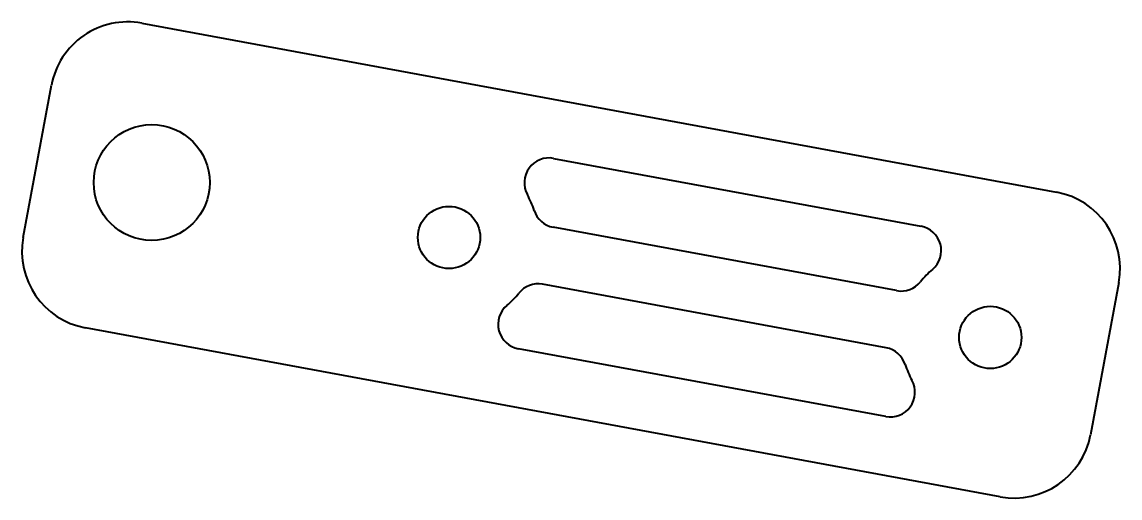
# Model space of a CAD drawing. Header units: inches. Extents: x 68.31 to 71.85, y 11.48 to 13.02.
import ezdxf

# ---------------------------------------------------------------- set-up
doc = ezdxf.new("R2010")
doc.units = ezdxf.units.IN
doc.header["$MEASUREMENT"] = 0
doc.layers.add('Visible', color=7, linetype='Continuous', lineweight=40)

msp = doc.modelspace()

# ---------------------------------------------------------------- linework, layer by layer
at = {"layer": 'Visible'}
for p, q in [((68.6944, 13.0144), (71.6444, 12.4689)), ((68.3122, 12.3223), (68.4031, 12.814)), ((70.0224, 12.5782), (71.2069, 12.3592)), ((71.1286, 12.1512), (70.0212, 12.3559)), ((71.0945, 11.9668), (69.9871, 12.1716)), ((71.8448, 12.1777), (71.7538, 11.686)), ((71.4626, 11.4856), (68.5126, 12.0311)), ((71.0932, 11.7446), (69.9088, 11.9636))]:
    msp.add_line(p, q, dxfattribs=at)
for centre, radius in [((68.7264, 12.5), 0.187), ((69.6851, 12.3227), 0.1005), ((71.4305, 12), 0.1005)]:
    msp.add_circle(centre, radius, dxfattribs=at)
for centre, radius, start, end in [((68.6489, 12.7686), 0.25, 79.5243, 169.5243), ((70.0079, 12.4995), 0.08, 79.5243, 208.7069), ((71.5989, 12.2231), 0.25, 349.5243, 79.5243), ((69.6851, 12.3227), 0.288, 17.6981, 28.7069), ((70.0357, 12.4346), 0.08, 197.6981, 259.5243), ((71.1923, 12.2805), 0.08, 310.3418, 79.5243), ((68.558, 12.2769), 0.25, 169.5243, 259.5243), ((71.4305, 12), 0.288, 130.3418, 141.3506), ((69.9725, 12.0929), 0.08, 79.5243, 141.3506), ((71.1431, 12.2298), 0.08, 259.5243, 321.3506), ((69.6851, 12.3227), 0.288, 310.3418, 321.3506), ((69.9234, 12.0422), 0.08, 130.3418, 259.5243), ((71.08, 11.8881), 0.08, 17.6981, 79.5243), ((71.4305, 12), 0.288, 197.6981, 208.7069), ((71.1078, 11.8232), 0.08, 259.5243, 28.7069), ((71.508, 11.7314), 0.25, 259.5243, 349.5243)]:
    msp.add_arc(centre, radius, start, end, dxfattribs=at)

doc.saveas('drawing.dxf')
